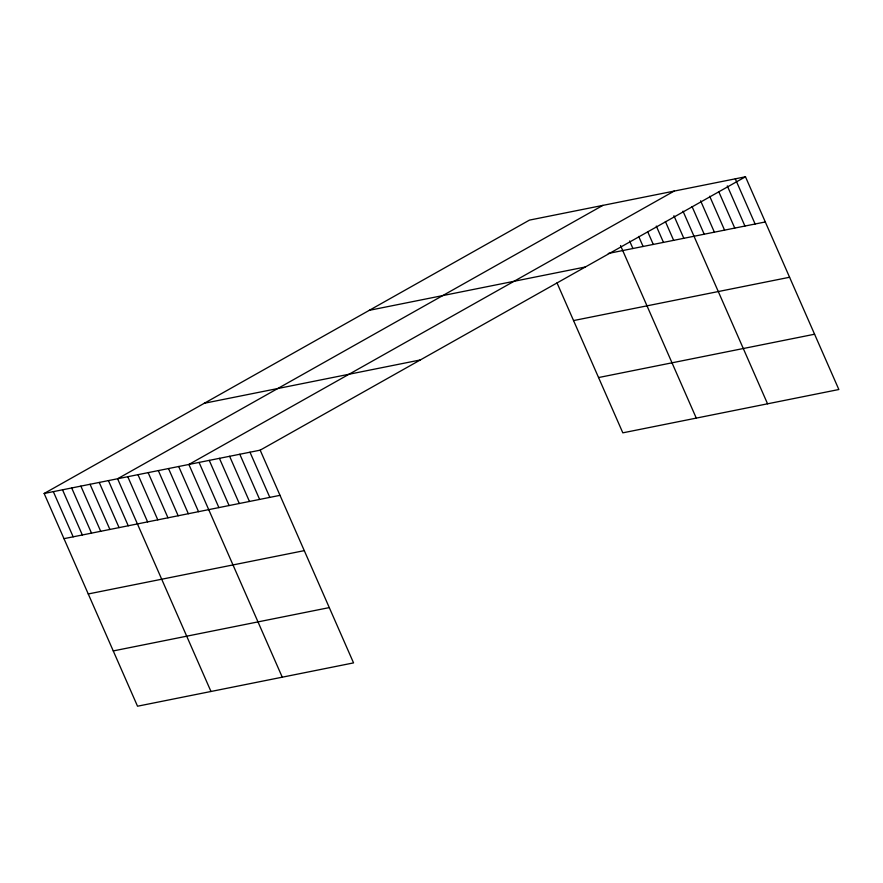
<?xml version="1.0" encoding="UTF-8"?>
<svg xmlns="http://www.w3.org/2000/svg" width="883" height="883" viewBox="0 0 883 883"><rect width="100%" height="100%" fill="white"/><g stroke="black" fill="none" stroke-linecap="round" stroke-linejoin="round"><path stroke-width="1.32" d="M44.15 493.487L260.176 450.164L353.553 662.89L137.527 706.212L44.15 493.487L529.447 220.11L745.473 176.788L838.85 389.513L622.824 432.836L557.007 282.88M602.89 205.375L117.594 478.752L210.982 691.488M674.182 191.081L188.885 464.458L282.262 677.184M260.176 450.164L745.473 176.788M608.299 253.454L765.296 221.964M369.304 310.319L585.319 266.997M573.553 320.573L789.568 277.262M204.293 403.266L420.319 359.955M598.564 377.549L814.579 334.227M63.984 538.663L279.999 495.341M88.256 593.961L304.271 550.639M113.256 650.926L329.282 607.603M735.285 178.83L755.12 224.006M727.305 185.894L744.932 226.048M718.773 191.699L734.755 228.09M709.689 196.247L724.568 230.132M700.605 200.805L714.38 232.174M692.073 206.611L704.204 234.216M683 211.158L767.559 403.807M673.917 215.717L683.828 238.3M665.385 221.523L673.652 240.342M656.301 226.07L663.464 242.383M647.769 231.876L653.277 244.436M638.685 236.434L643.1 246.478M629.601 240.982L632.912 248.52M620.528 245.54L696.279 418.112M249.988 452.206L269.823 497.383M239.801 454.248L259.635 499.425M229.624 456.29L249.447 501.467M219.437 458.332L239.271 503.509M209.249 460.374L229.083 505.562M199.072 462.416L218.896 507.604M178.697 466.5L198.532 511.687M168.521 468.542L188.344 513.729M158.333 470.584L178.167 515.771M148.145 472.626L167.98 517.813M137.969 474.668L157.792 519.855M127.781 476.71L147.616 521.897M108.421 480.595L128.245 525.782M99.238 482.438L119.073 527.615M90.055 484.281L109.889 529.458M80.872 486.125L100.706 531.301M71.689 487.957L91.523 533.144M62.516 489.8L82.34 534.988M53.333 491.643L73.168 536.82"/></g></svg>
